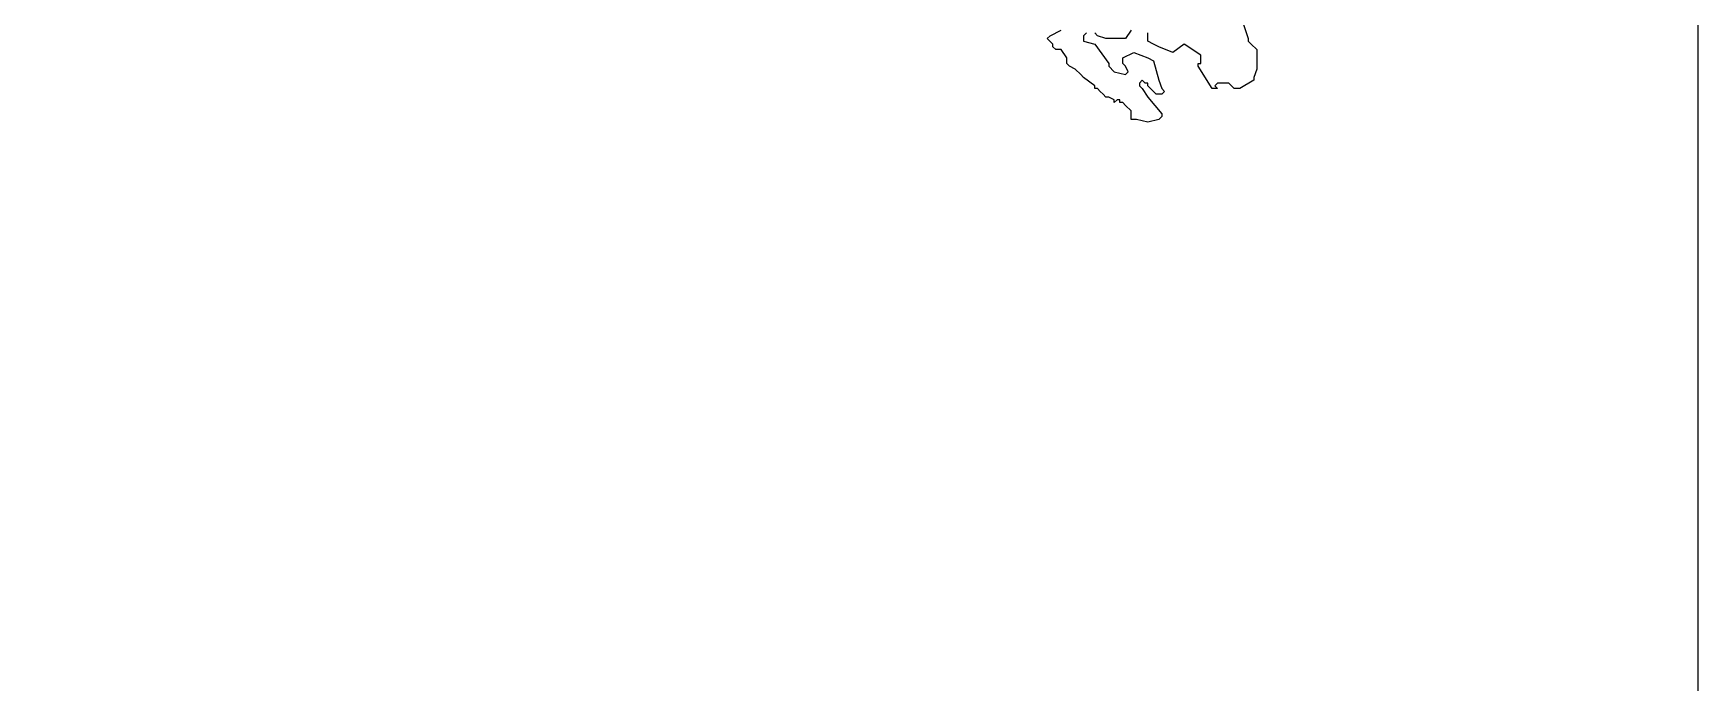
# Model space of a CAD drawing. Extents: x 0.1 to 10.9, y 0.1 to 8.4.
# Drawn here: x 8.932 to 10.92, y 2.146 to 2.922 of the extents above; entities that cross this region are included whole.
import ezdxf

# ---------------------------------------------------------------- set-up
doc = ezdxf.new("R2010")
doc.units = 0
doc.header["$MEASUREMENT"] = 0
doc.layers.add('STATE', color=7, linetype='CONTINUOUS')

# ---------------------------------------------------------------- blocks, each defined once
blk = doc.blocks.new('BLOCK_2')
at = {"layer": 'STATE'}
blk.add_lwpolyline([(0.0933, 0.0987), (0.0933, 8.3733), (10.9199, 8.3733), (10.9199, 0.0987), (0.0933, 0.0987)], dxfattribs=at)
at = {"layer": 'STATE', "color": 2}
for points in [[(10.3666, 2.9658), (10.3833, 2.9158), (10.3833, 2.9125), (10.3866, 2.9091), (10.3933, 2.9025), (10.3933, 2.8991), (10.3933, 2.8791), (10.3899, 2.8691), (10.3899, 2.8658), (10.3733, 2.8558), (10.3666, 2.8558), (10.3633, 2.8591), (10.3599, 2.8625), (10.3466, 2.8625), (10.3433, 2.8591), (10.3466, 2.8558), (10.34, 2.8558), (10.3233, 2.8825), (10.3233, 2.8858), (10.3266, 2.8858), (10.3266, 2.8891), (10.3266, 2.8958), (10.3066, 2.9091), (10.2933, 2.8991), (10.2766, 2.9058), (10.27, 2.9091), (10.2633, 2.9125), (10.2633, 2.9158), (10.2633, 2.9225)], [(10.2433, 2.9258), (10.2366, 2.9158), (10.2233, 2.9158), (10.2133, 2.9158), (10.2033, 2.9191), (10.2, 2.9225)], [(10.19, 2.9225), (10.1866, 2.9191), (10.1866, 2.9158), (10.1866, 2.9125), (10.2, 2.9091), (10.2166, 2.8858), (10.2166, 2.8825), (10.2233, 2.8758), (10.2366, 2.8725), (10.2399, 2.8758), (10.2366, 2.8825), (10.2333, 2.8858), (10.2333, 2.8891), (10.2333, 2.8925), (10.2466, 2.8991), (10.2633, 2.8925), (10.27, 2.8891), (10.2766, 2.8658), (10.2799, 2.8558), (10.2833, 2.8525), (10.2799, 2.8491), (10.2733, 2.8491), (10.27, 2.8525), (10.2633, 2.8591), (10.2633, 2.8625), (10.26, 2.8625), (10.2566, 2.8658), (10.2533, 2.8625), (10.2533, 2.8591), (10.2566, 2.8558), (10.2633, 2.8458), (10.2799, 2.8258), (10.2799, 2.8225), (10.2766, 2.8191), (10.2633, 2.8158), (10.2499, 2.8191), (10.2466, 2.8191), (10.2433, 2.8191), (10.2433, 2.8225), (10.2433, 2.8258), (10.2433, 2.8291), (10.2366, 2.8358), (10.2333, 2.8391), (10.23, 2.8391), (10.23, 2.8424), (10.2266, 2.8424), (10.2233, 2.8391), (10.2233, 2.8424), (10.2166, 2.8458), (10.2133, 2.8458), (10.21, 2.8491), (10.2066, 2.8525), (10.2033, 2.8558), (10.2, 2.8558), (10.2, 2.8591), (10.1866, 2.8691), (10.1833, 2.8725), (10.1766, 2.8791), (10.1699, 2.8825), (10.1666, 2.8858), (10.1666, 2.8891), (10.1666, 2.8925), (10.16, 2.9025), (10.1566, 2.9025), (10.1533, 2.9025), (10.15, 2.9058), (10.15, 2.9091), (10.1433, 2.9158), (10.1466, 2.9191), (10.16, 2.9258)]]:
    blk.add_lwpolyline(points, dxfattribs=at)

msp = doc.modelspace()

# ---------------------------------------------------------------- block references
at = {"layer": 'STATE'}
msp.add_blockref('BLOCK_2', (0, 0), dxfattribs=at)

doc.saveas('drawing.dxf')
